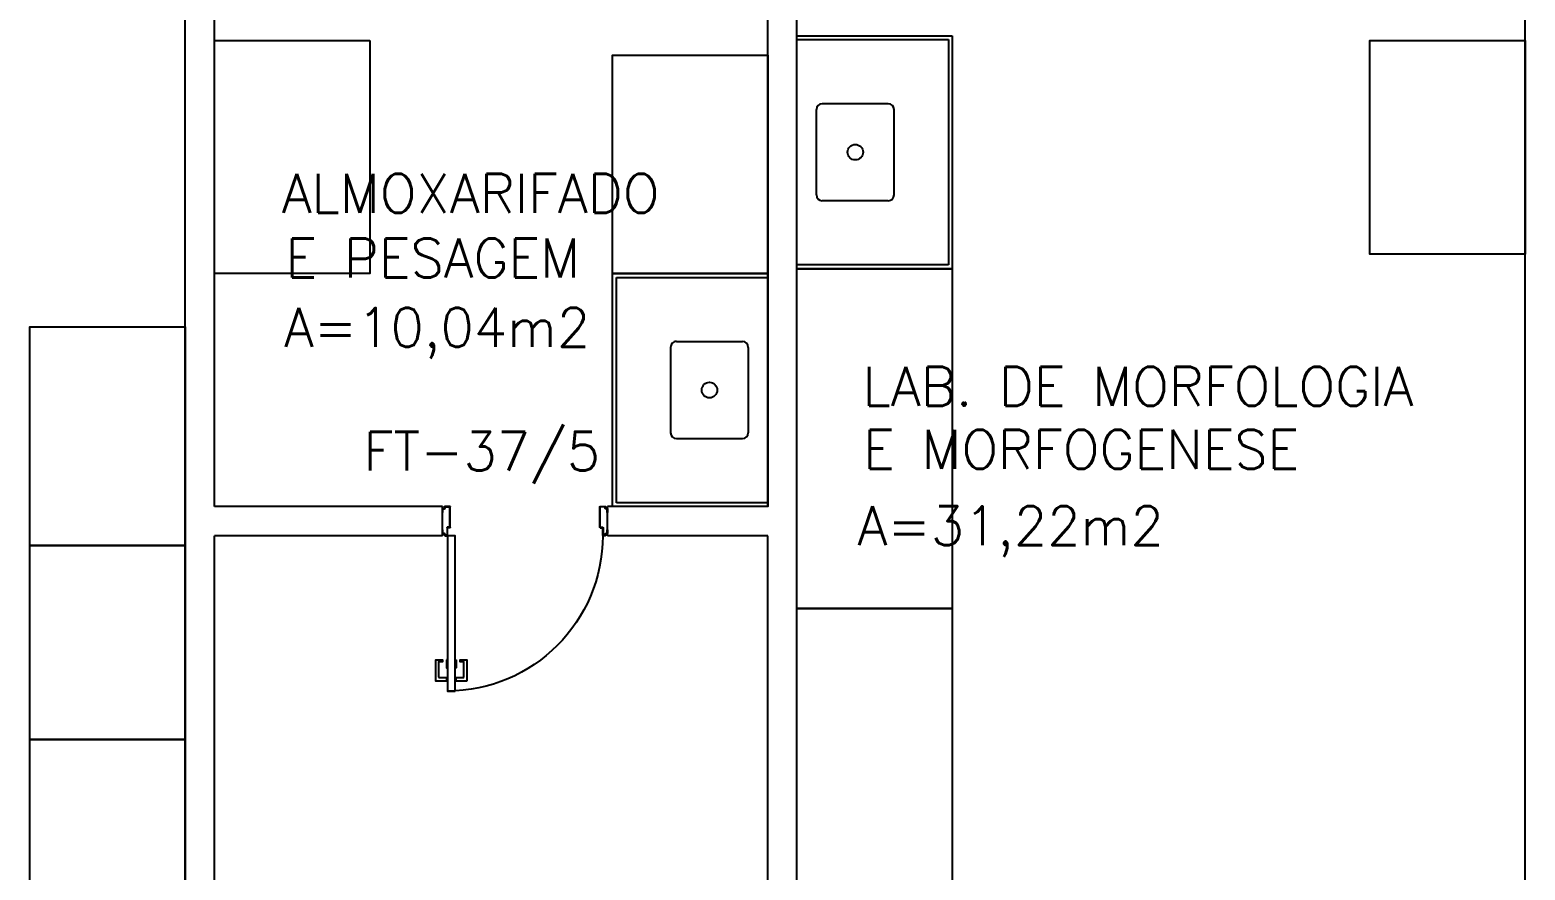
# Model space of a CAD drawing. Header units: millimetres. Extents: x 2128 to 2646, y 1972 to 2207.
# Drawn here: x 2332.96 to 2340.66, y 2102.84 to 2107.17 of the extents above; entities that cross this region are included whole.
import ezdxf

# ---------------------------------------------------------------- set-up
doc = ezdxf.new("R2010")
doc.units = ezdxf.units.MM
for name, color, linetype in [('AR-ALV', 2, 'Continuous'), ('AR-BANCADAS', 1, 'Continuous'), ('AR-PORTA', 1, 'Continuous'), ('BC- VISTA', 1, 'Continuous'), ('BC-CUBA', 1, 'Continuous'), ('COZ1', 1, 'Continuous'), ('ENDEREÇO', 2, 'Continuous'), ('maçaneta', 1, 'Continuous'), ('mov', 1, 'Continuous'), ('PM-PERFIL U-C', 2, 'Continuous'), ('pm1', 2, 'Continuous'), ('TEXTO', 2, 'Continuous'), ('Área', 2, 'Continuous')]:
    doc.layers.add(name, color=color, linetype=linetype)
doc.styles.add('UNB-100', font='simplex.shx', dxfattribs={"height": 0.2})
doc.styles.add('UNB1-100', font='simplex.shx', dxfattribs={"height": 0.2})

# ---------------------------------------------------------------- blocks, each defined once
blk = doc.blocks.new('CUBAbnc-01P')
at = {"layer": 'COZ1'}
for p, q in [((-0.25, -0.4705), (-0.25, -0.1305)), ((-0.22, -0.1005), (0.22, -0.1005)), ((0.25, -0.4705), (0.25, -0.1305)), ((-0.22, -0.5005), (0.22, -0.5005))]:
    blk.add_line(p, q, dxfattribs=at)
blk.add_circle((0, -0.3005), 0.04, dxfattribs=at)
for centre, start, end in [((-0.22, -0.1305), 90, 180), ((0.22, -0.1305), 0, 90), ((-0.22, -0.4705), 180, 270), ((0.22, -0.4705), 270, 0)]:
    blk.add_arc(centre, 0.03, start, end, dxfattribs=at)
blk = doc.blocks.new('BCP01')
at = {"layer": 'BC- VISTA'}
for p, q in [((0, -0.02), (0.78, -0.02)), ((0.78, -0.02), (0.78, -1.18)), ((0.78, -1.18), (0, -1.18))]:
    blk.add_line(p, q, dxfattribs=at)
blk.add_lwpolyline([(0.8, 0), (0.8, -1.2), (0, -1.2), (0, 0)], close=True, dxfattribs=at)
at = {"layer": 'BC-CUBA', "rotation": 90}
blk.add_blockref('CUBAbnc-01P', (0, -0.6), dxfattribs=at)
blk = doc.blocks.new('BCP16')
at = {"layer": 'BC- VISTA'}
blk.add_lwpolyline([(0.8, 0), (0.8, -1.75), (0, -1.75), (0, 0)], close=True, dxfattribs=at)
blk = doc.blocks.new('BCP08')
at = {"layer": 'BC- VISTA'}
blk.add_lwpolyline([(0.8, 0), (0.8, -1.1), (0, -1.1), (0, 0)], close=True, dxfattribs=at)
blk = doc.blocks.new('BCP09')
at = {"layer": 'BC- VISTA'}
blk.add_lwpolyline([(0.8, 0), (0.8, -1.125), (0, -1.125), (0, 0)], close=True, dxfattribs=at)
blk = doc.blocks.new('BCP07')
at = {"layer": 'BC- VISTA'}
blk.add_lwpolyline([(0.8, 0), (0.8, -1), (0, -1), (0, 0)], close=True, dxfattribs=at)
blk = doc.blocks.new('BCP28')
at = {"layer": 'BC- VISTA'}
blk.add_lwpolyline([(0.8, 0), (0.8, -1.2), (0, -1.2), (0, 0)], close=True, dxfattribs=at)
blk = doc.blocks.new('PM3')
at = {"layer": 'maçaneta'}
for points in [[(0.02, 0.825), (-0.035, 0.825), (-0.035, 0.715), (0, 0.715), (0, 0.725), (-0.02, 0.725), (-0.02, 0.8035, -0.414214), (-0.0185, 0.805), (0.02, 0.805)], [(0.125, 0.825), (0.07, 0.825), (0.07, 0.805), (0.1085, 0.805, -0.414214), (0.11, 0.8035), (0.11, 0.725), (0.09, 0.725), (0.09, 0.715), (0.125, 0.715)]]:
    blk.add_lwpolyline(points, format="xyb", close=True, dxfattribs=at)
for points in [[(0.02, 0.715), (0.02, 0.755), (0.025, 0.755), (0.025, 0.715)], [(0.07, 0.715), (0.07, 0.755), (0.065, 0.755), (0.065, 0.715)]]:
    blk.add_lwpolyline(points, close=True, dxfattribs=at)
at = {"layer": 'mov'}
blk.add_arc((0.025, 0.075), 0.8, 0, 90, dxfattribs=at)
at = {"layer": 'PM-PERFIL U-C'}
for p, q in [((0, 0.045), (0, 0.0635)), ((0.002, 0.045), (0, 0.045)), ((0.0015, 0.065), (0.01, 0.065)), ((0.002, 0.063), (0.002, 0.045)), ((0.0105, 0.063), (0.002, 0.063)), ((0.01, 0.065), (0.01, 0.0735)), ((0.0115, 0.075), (0.0235, 0.075)), ((0.012, 0.073), (0.012, 0.0645)), ((0.023, 0.073), (0.012, 0.073)), ((0.023, 0.0335), (0.023, 0.073)), ((0.038, 0.032), (0.0245, 0.032)), ((0.025, 0.0735), (0.025, 0.034)), ((0.0385, 0.034), (0.025, 0.034)), ((0.038, 0.032), (0.038, -0.073)), ((0.04, 0.0325), (0.04, -0.0735)), ((0.81, 0.0325), (0.81, -0.0735)), ((0.8115, 0.034), (0.825, 0.034)), ((0.812, 0.032), (0.8255, 0.032)), ((0.812, 0.032), (0.812, -0.073)), ((0.825, 0.0735), (0.825, 0.034)), ((0.8385, 0.075), (0.8265, 0.075)), ((0.827, 0.073), (0.838, 0.073)), ((0.827, 0.0335), (0.827, 0.073)), ((0.838, 0.073), (0.838, 0.0645)), ((0.8395, 0.063), (0.848, 0.063)), ((0.84, 0.065), (0.84, 0.0735)), ((0.8485, 0.065), (0.84, 0.065)), ((0.848, 0.063), (0.848, 0.045)), ((0.848, 0.045), (0.85, 0.045)), ((0.85, 0.045), (0.85, 0.0635)), ((0, -0.045), (0.002, -0.045)), ((0, -0.0635), (0, -0.045)), ((0.01, -0.065), (0.0015, -0.065)), ((0.002, -0.045), (0.002, -0.063)), ((0.002, -0.063), (0.0105, -0.063)), ((0.01, -0.0735), (0.01, -0.065)), ((0.0385, -0.075), (0.0115, -0.075)), ((0.012, -0.0645), (0.012, -0.073)), ((0.012, -0.073), (0.038, -0.073)), ((0.8115, -0.075), (0.8385, -0.075)), ((0.838, -0.073), (0.812, -0.073)), ((0.838, -0.0645), (0.838, -0.073)), ((0.848, -0.063), (0.8395, -0.063)), ((0.84, -0.0735), (0.84, -0.065)), ((0.84, -0.065), (0.8485, -0.065)), ((0.85, -0.045), (0.848, -0.045)), ((0.848, -0.045), (0.848, -0.063)), ((0.85, -0.0635), (0.85, -0.045))]:
    blk.add_line(p, q, dxfattribs=at)
for centre, start, end in [((0.0015, 0.0635), 90, 180), ((0.0115, 0.0735), 90, 180), ((0.0105, 0.0645), 270, 0), ((0.0245, 0.0335), 180, 270), ((0.0235, 0.0735), 360, 90), ((0.0385, 0.0325), 0, 90), ((0.8115, 0.0325), 90, 180), ((0.8265, 0.0735), 90, 180), ((0.8255, 0.0335), 270, 0), ((0.8395, 0.0645), 180, 270), ((0.8385, 0.0735), 0, 90), ((0.8485, 0.0635), 0, 90), ((0.0015, -0.0635), 180, 270), ((0.0115, -0.0735), 180, 270), ((0.0105, -0.0645), 0, 90), ((0.0385, -0.0735), 269.93864, 0), ((0.8115, -0.0735), 180, 270.06136), ((0.8395, -0.0645), 90, 180), ((0.8385, -0.0735), 270, 0), ((0.8485, -0.0635), 270, 0)]:
    blk.add_arc(centre, 0.0015, start, end, dxfattribs=at)
at = {"layer": 'pm1'}
blk.add_lwpolyline([(0.065, 0.875), (0.065, 0.075), (0.025, 0.075), (0.025, 0.875)], close=True, dxfattribs=at)

msp = doc.modelspace()

# ---------------------------------------------------------------- linework, layer by layer
at = {"layer": 'AR-ALV'}
for p, q in [((2333.7615, 2099.9151), (2333.7615, 2108.2401)), ((2333.9115, 2104.7151), (2333.9115, 2108.2401)), ((2336.7615, 2104.7151), (2336.7615, 2108.2401)), ((2336.9115, 2099.9151), (2336.9115, 2108.2401)), ((2340.6615, 2099.9151), (2340.6615, 2108.2401)), ((2335.0865, 2104.7151), (2333.9115, 2104.7151)), ((2335.0865, 2104.5651), (2335.0865, 2104.7151)), ((2335.9365, 2104.5651), (2335.9365, 2104.7151)), ((2336.7615, 2104.7151), (2335.9365, 2104.7151)), ((2333.9115, 2099.9151), (2333.9115, 2104.5651)), ((2335.0865, 2104.5651), (2333.9115, 2104.5651)), ((2336.7615, 2104.5651), (2335.9365, 2104.5651)), ((2336.7615, 2099.9151), (2336.7615, 2104.5651))]:
    msp.add_line(p, q, dxfattribs=at)

# ---------------------------------------------------------------- block references
at = {"layer": 'AR-BANCADAS'}
for name, p in [('BCP28', (2333.9115, 2107.1151)), ('BCP01', (2336.9115, 2107.1401)), ('BCP08', (2339.8615, 2107.1151)), ('BCP09', (2335.9615, 2107.0401)), ('BCP16', (2336.9115, 2105.9401)), ('BCP09', (2332.9615, 2105.6401)), ('BCP07', (2332.9615, 2104.5151)), ('BCP16', (2336.9115, 2104.1901)), ('BCP07', (2332.9615, 2103.5151))]:
    msp.add_blockref(name, p, dxfattribs=at)
at = {"layer": 'AR-BANCADAS', "rotation": 180}
msp.add_blockref('BCP01', (2336.7615, 2104.7151), dxfattribs=at)
at = {"layer": 'AR-PORTA', "xscale": -1, "rotation": 180}
msp.add_blockref('PM3', (2335.0865, 2104.6401), dxfattribs=at)

# ---------------------------------------------------------------- texts
at = {"layer": 'ENDEREÇO', "style": 'UNB1-100'}
msp.add_text('FT-37/5', height=0.2, dxfattribs=at).set_placement((2334.6802, 2104.9001))
at = {"layer": 'TEXTO', "style": 'UNB-100'}
for s, p in [('ALMOXARIFADO', (2334.2582, 2106.2286)), ('E PESAGEM', (2334.2781, 2105.8952)), ('LAB. DE MORFOLOGIA', (2337.2493, 2105.2339)), ('E MORFOGENESE', (2337.2527, 2104.9098))]:
    msp.add_text(s, height=0.2, dxfattribs=at).set_placement(p)
at = {"layer": 'Área', "style": 'UNB-100'}
for s, p in [('A=10,04m2', (2334.2701, 2105.5383)), ('A=31,22m2', (2337.2236, 2104.5165))]:
    msp.add_text(s, height=0.2, dxfattribs=at).set_placement(p)

doc.saveas('drawing.dxf')
